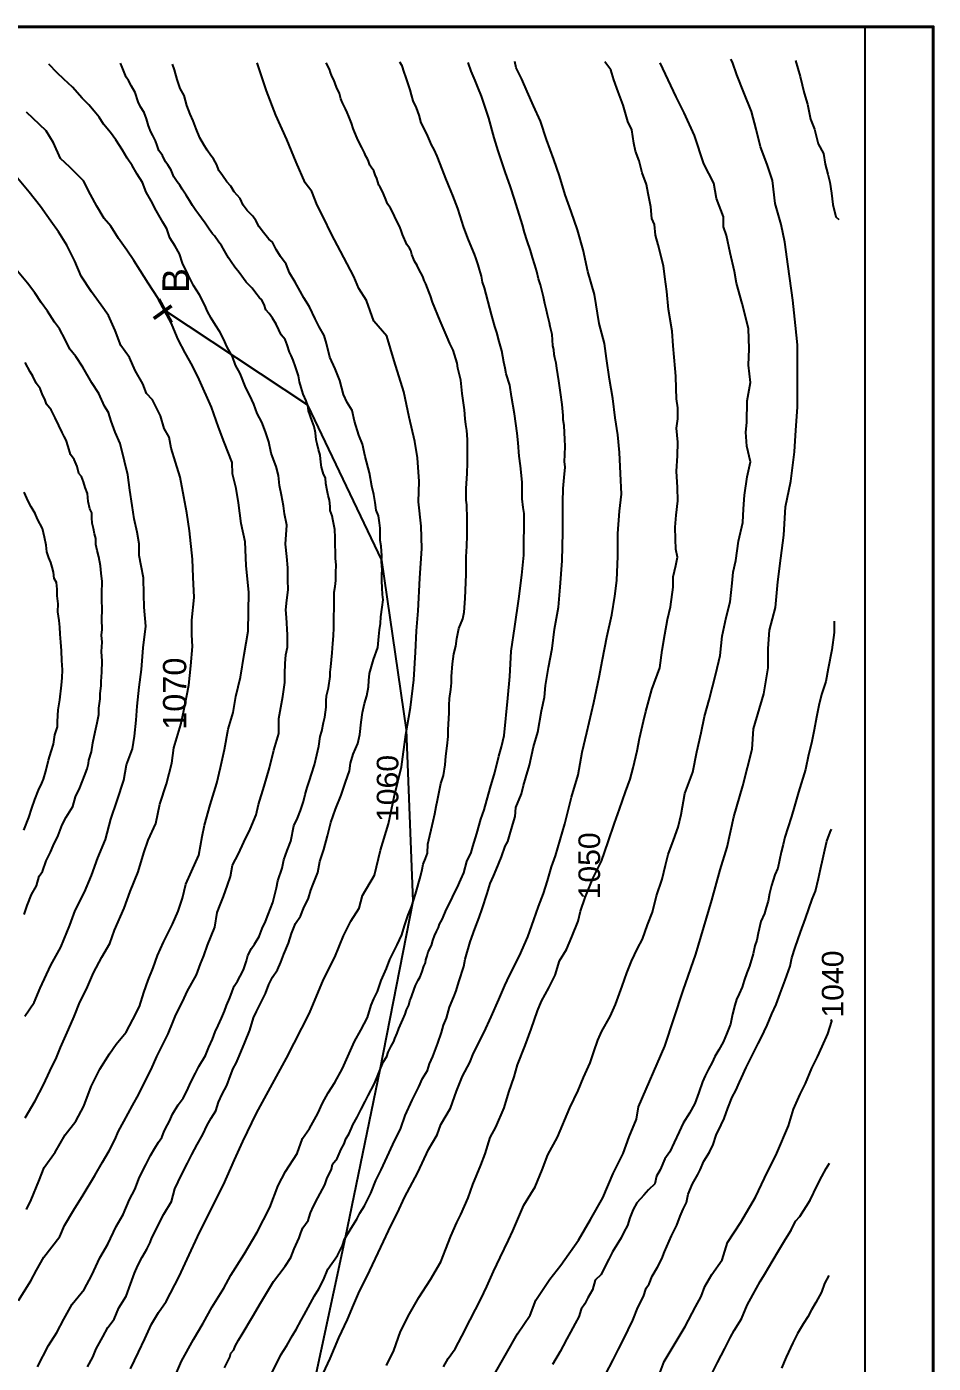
# Model space of a CAD drawing. Header units: millimetres. Extents: x 19067981 to 38137102, y 2652003 to 2652615.
# Drawn here: x 19068241.2 to 19068251.61, y 2652478.39 to 2652493.74 of the extents above; entities that cross this region are included whole.
import ezdxf

# ---------------------------------------------------------------- set-up
doc = ezdxf.new("R2010")
doc.units = ezdxf.units.MM
doc.layers.add('Layer1', color=7, linetype='Continuous', lineweight=50)
doc.styles.get("Standard").update_dxf_attribs({"font": 'arial.ttf'})

msp = doc.modelspace()

# ---------------------------------------------------------------- linework, layer by layer
at = {"color": 0, "lineweight": 40, "ltscale": 0.2}
msp.add_lwpolyline([(19068230.614, 2652493.739), (19068251.614, 2652493.739), (19068251.614, 2652464.039), (19068230.614, 2652464.039), (19068230.614, 2652493.739)], dxfattribs=at)
for points in [[(19068230.614, 2652465.22), (19068230.614, 2652493.739), (19068250.827, 2652493.739), (19068250.827, 2652465.22), (19068230.614, 2652465.22)], [(19068230.614, 2652465.22), (19068230.614, 2652493.739), (19068250.827, 2652493.739), (19068250.827, 2652465.22), (19068230.614, 2652465.22)], [(19068241.322, 2652478.345), (19068241.45, 2652478.593), (19068241.545, 2652478.743), (19068241.625, 2652478.896), (19068241.722, 2652479.067), (19068241.858, 2652479.235), (19068241.947, 2652479.401), (19068242.038, 2652479.597), (19068242.131, 2652479.755), (19068242.227, 2652479.959), (19068242.307, 2652480.095), (19068242.381, 2652480.267), (19068242.443, 2652480.382), (19068242.496, 2652480.524), (19068242.568, 2652480.668), (19068242.622, 2652480.776), (19068242.673, 2652480.86), (19068242.715, 2652480.928), (19068242.753, 2652480.982), (19068242.777, 2652481.055), (19068242.816, 2652481.128), (19068242.841, 2652481.168), (19068242.874, 2652481.248), (19068242.94, 2652481.357), (19068242.996, 2652481.433), (19068243.034, 2652481.505), (19068243.089, 2652481.624), (19068243.138, 2652481.718), (19068243.177, 2652481.795), (19068243.255, 2652481.922), (19068243.292, 2652482.02), (19068243.333, 2652482.11), (19068243.365, 2652482.195), (19068243.4, 2652482.267), (19068243.438, 2652482.351), (19068243.472, 2652482.431), (19068243.494, 2652482.498), (19068243.532, 2652482.586), (19068243.558, 2652482.657), (19068243.583, 2652482.719), (19068243.619, 2652482.775), (19068243.653, 2652482.834), (19068243.688, 2652482.907), (19068243.723, 2652483.009), (19068243.741, 2652483.072), (19068243.783, 2652483.153), (19068243.818, 2652483.203), (19068243.869, 2652483.288), (19068243.903, 2652483.383), (19068243.944, 2652483.463), (19068243.972, 2652483.544), (19068244.027, 2652483.68), (19068244.05, 2652483.772), (19068244.067, 2652483.848), (19068244.086, 2652483.93), (19068244.134, 2652484.075), (19068244.155, 2652484.171), (19068244.191, 2652484.279), (19068244.232, 2652484.385), (19068244.269, 2652484.56), (19068244.31, 2652484.649), (19068244.343, 2652484.737), (19068244.38, 2652484.841), (19068244.4, 2652484.919), (19068244.42, 2652485.002), (19068244.447, 2652485.082), (19068244.471, 2652485.155), (19068244.505, 2652485.262), (19068244.533, 2652485.376), (19068244.557, 2652485.477), (19068244.571, 2652485.586), (19068244.591, 2652485.647), (19068244.61, 2652485.747), (19068244.623, 2652485.81), (19068244.639, 2652485.923), (19068244.641, 2652485.998), (19068244.644, 2652486.055), (19068244.666, 2652486.146), (19068244.684, 2652486.275), (19068244.684, 2652486.326), (19068244.693, 2652486.386), (19068244.701, 2652486.469), (19068244.707, 2652486.548), (19068244.717, 2652486.656), (19068244.723, 2652486.744), (19068244.727, 2652486.835), (19068244.726, 2652486.919), (19068244.728, 2652486.961), (19068244.73, 2652487.061), (19068244.731, 2652487.148), (19068244.731, 2652487.244), (19068244.743, 2652487.311), (19068244.749, 2652487.377), (19068244.752, 2652487.468), (19068244.754, 2652487.56), (19068244.745, 2652487.632), (19068244.746, 2652487.718), (19068244.743, 2652487.771), (19068244.743, 2652487.872), (19068244.739, 2652487.965), (19068244.727, 2652488.021), (19068244.717, 2652488.08), (19068244.707, 2652488.122), (19068244.684, 2652488.181), (19068244.686, 2652488.229), (19068244.679, 2652488.303), (19068244.662, 2652488.356), (19068244.651, 2652488.411), (19068244.635, 2652488.494), (19068244.632, 2652488.556), (19068244.609, 2652488.6), (19068244.587, 2652488.679), (19068244.577, 2652488.739), (19068244.572, 2652488.818), (19068244.552, 2652488.884), (19068244.536, 2652488.95), (19068244.524, 2652488.993), (19068244.516, 2652489.074), (19068244.501, 2652489.148), (19068244.478, 2652489.209), (19068244.457, 2652489.272), (19068244.435, 2652489.328), (19068244.43, 2652489.388), (19068244.411, 2652489.444), (19068244.377, 2652489.517), (19068244.353, 2652489.594), (19068244.334, 2652489.66), (19068244.32, 2652489.729), (19068244.287, 2652489.834), (19068244.259, 2652489.91), (19068244.236, 2652489.961), (19068244.22, 2652490.001), (19068244.191, 2652490.084), (19068244.168, 2652490.147), (19068244.123, 2652490.201), (19068244.095, 2652490.257), (19068244.065, 2652490.323), (19068244.024, 2652490.393), (19068243.984, 2652490.446), (19068243.947, 2652490.487), (19068243.928, 2652490.548), (19068243.895, 2652490.607), (19068243.872, 2652490.627), (19068243.833, 2652490.678), (19068243.788, 2652490.735), (19068243.721, 2652490.805), (19068243.69, 2652490.846), (19068243.641, 2652490.918), (19068243.591, 2652490.977), (19068243.549, 2652491.038), (19068243.518, 2652491.085), (19068243.472, 2652491.164), (19068243.438, 2652491.228), (19068243.406, 2652491.264), (19068243.358, 2652491.336), (19068243.332, 2652491.36), (19068243.295, 2652491.414), (19068243.248, 2652491.481), (19068243.206, 2652491.542), (19068243.177, 2652491.582), (19068243.142, 2652491.628), (19068243.105, 2652491.684), (19068243.071, 2652491.742), (19068243.03, 2652491.805), (19068242.986, 2652491.872), (19068242.96, 2652491.919), (19068242.928, 2652491.959), (19068242.891, 2652492.015), (19068242.857, 2652492.092), (19068242.82, 2652492.153), (19068242.795, 2652492.188), (19068242.758, 2652492.261), (19068242.719, 2652492.317), (19068242.698, 2652492.376), (19068242.677, 2652492.429), (19068242.649, 2652492.491), (19068242.625, 2652492.53), (19068242.6, 2652492.6), (19068242.575, 2652492.683), (19068242.548, 2652492.755), (19068242.505, 2652492.819), (19068242.481, 2652492.878), (19068242.444, 2652492.982), (19068242.402, 2652493.058), (19068242.368, 2652493.123), (19068242.34, 2652493.16), (19068242.295, 2652493.276), (19068242.275, 2652493.319)], [(19068242.874, 2652478.172), (19068242.977, 2652478.413), (19068243.117, 2652478.659), (19068243.225, 2652478.85), (19068243.328, 2652479.036), (19068243.465, 2652479.251), (19068243.545, 2652479.4), (19068243.697, 2652479.64), (19068243.845, 2652479.895), (19068243.991, 2652480.176), (19068244.088, 2652480.428), (19068244.173, 2652480.592), (19068244.305, 2652480.796), (19068244.368, 2652480.97), (19068244.448, 2652481.085), (19068244.542, 2652481.257), (19068244.596, 2652481.377), (19068244.662, 2652481.494), (19068244.739, 2652481.612), (19068244.828, 2652481.772), (19068244.964, 2652482.085), (19068245.039, 2652482.214), (19068245.113, 2652482.36), (19068245.155, 2652482.501), (19068245.188, 2652482.574), (19068245.231, 2652482.656), (19068245.273, 2652482.785), (19068245.331, 2652482.921), (19068245.37, 2652483.027), (19068245.457, 2652483.194), (19068245.51, 2652483.309), (19068245.539, 2652483.413), (19068245.583, 2652483.539), (19068245.62, 2652483.631), (19068245.665, 2652483.777), (19068245.725, 2652483.977), (19068245.742, 2652484.06), (19068245.754, 2652484.121), (19068245.782, 2652484.186), (19068245.805, 2652484.248), (19068245.809, 2652484.349), (19068245.868, 2652484.615), (19068245.889, 2652484.699), (19068245.902, 2652484.781), (19068245.92, 2652484.854), (19068245.958, 2652485.048), (19068245.987, 2652485.137), (19068246.006, 2652485.26), (19068246.015, 2652485.36), (19068246.031, 2652485.48), (19068246.04, 2652485.586), (19068246.04, 2652485.663), (19068246.053, 2652485.86), (19068246.054, 2652485.945), (19068246.057, 2652486.025), (19068246.071, 2652486.125), (19068246.08, 2652486.204), (19068246.08, 2652486.275), (19068246.091, 2652486.422), (19068246.106, 2652486.538), (19068246.129, 2652486.623), (19068246.139, 2652486.711), (19068246.165, 2652486.826), (19068246.21, 2652486.94), (19068246.223, 2652487.016), (19068246.235, 2652487.17), (19068246.248, 2652487.453), (19068246.246, 2652487.65), (19068246.257, 2652487.772), (19068246.26, 2652487.895), (19068246.259, 2652487.998), (19068246.258, 2652488.087), (19068246.256, 2652488.247), (19068246.248, 2652488.3), (19068246.246, 2652488.435), (19068246.26, 2652488.607), (19068246.265, 2652488.731), (19068246.264, 2652488.931), (19068246.262, 2652488.998), (19068246.256, 2652489.103), (19068246.244, 2652489.171), (19068246.237, 2652489.234), (19068246.227, 2652489.337), (19068246.202, 2652489.526), (19068246.186, 2652489.678), (19068246.152, 2652489.816), (19068246.146, 2652489.873), (19068246.129, 2652489.925), (19068246.097, 2652490.023), (19068246.059, 2652490.099), (19068246.029, 2652490.172), (19068245.951, 2652490.362), (19068245.863, 2652490.577), (19068245.837, 2652490.648), (19068245.824, 2652490.687), (19068245.783, 2652490.785), (19068245.767, 2652490.826), (19068245.75, 2652490.869), (19068245.706, 2652490.953), (19068245.684, 2652490.997), (19068245.654, 2652491.047), (19068245.624, 2652491.124), (19068245.611, 2652491.167), (19068245.595, 2652491.196), (19068245.568, 2652491.239), (19068245.517, 2652491.354), (19068245.5, 2652491.399), (19068245.489, 2652491.429), (19068245.468, 2652491.48), (19068245.443, 2652491.522), (19068245.406, 2652491.605), (19068245.379, 2652491.654), (19068245.346, 2652491.706), (19068245.318, 2652491.773), (19068245.287, 2652491.846), (19068245.258, 2652491.896), (19068245.243, 2652491.92), (19068245.221, 2652491.995), (19068245.204, 2652492.037), (19068245.186, 2652492.082), (19068245.155, 2652492.125), (19068245.143, 2652492.15), (19068245.125, 2652492.193), (19068245.114, 2652492.22), (19068245.096, 2652492.252), (19068245.079, 2652492.289), (19068245.048, 2652492.353), (19068245.026, 2652492.393), (19068244.996, 2652492.459), (19068244.965, 2652492.532), (19068244.95, 2652492.57), (19068244.93, 2652492.631), (19068244.901, 2652492.708), (19068244.88, 2652492.752), (19068244.86, 2652492.795), (19068244.828, 2652492.865), (19068244.808, 2652492.912), (19068244.792, 2652492.973), (19068244.759, 2652493.043), (19068244.729, 2652493.128), (19068244.703, 2652493.17), (19068244.699, 2652493.184), (19068244.69, 2652493.215), (19068244.676, 2652493.25), (19068244.641, 2652493.326)], [(19068243.471, 2652478.336), (19068243.532, 2652478.457), (19068243.543, 2652478.503), (19068243.578, 2652478.542), (19068243.595, 2652478.586), (19068243.633, 2652478.654), (19068243.676, 2652478.722), (19068243.792, 2652478.921), (19068243.886, 2652479.078), (19068244.036, 2652479.327), (19068244.095, 2652479.407), (19068244.17, 2652479.502), (19068244.233, 2652479.604), (19068244.271, 2652479.703), (19068244.329, 2652479.827), (19068244.348, 2652479.886), (19068244.371, 2652479.945), (19068244.434, 2652480.029), (19068244.443, 2652480.067), (19068244.459, 2652480.115), (19068244.494, 2652480.192), (19068244.542, 2652480.288), (19068244.624, 2652480.436), (19068244.649, 2652480.508), (19068244.702, 2652480.618), (19068244.711, 2652480.675), (19068244.765, 2652480.74), (19068244.812, 2652480.846), (19068244.845, 2652480.909), (19068244.867, 2652480.967), (19068244.901, 2652481.019), (19068244.929, 2652481.088), (19068244.947, 2652481.126), (19068244.994, 2652481.213), (19068245.04, 2652481.308), (19068245.089, 2652481.394), (19068245.121, 2652481.464), (19068245.193, 2652481.601), (19068245.293, 2652481.847), (19068245.336, 2652481.912), (19068245.352, 2652481.961), (19068245.385, 2652482.029), (19068245.415, 2652482.082), (19068245.428, 2652482.117), (19068245.455, 2652482.18), (19068245.475, 2652482.234), (19068245.522, 2652482.335), (19068245.547, 2652482.397), (19068245.561, 2652482.446), (19068245.591, 2652482.502), (19068245.602, 2652482.549), (19068245.621, 2652482.595), (19068245.649, 2652482.684), (19068245.667, 2652482.727), (19068245.696, 2652482.788), (19068245.718, 2652482.827), (19068245.744, 2652482.887), (19068245.76, 2652482.95), (19068245.782, 2652482.986), (19068245.784, 2652483.022), (19068245.799, 2652483.066), (19068245.812, 2652483.114), (19068245.848, 2652483.187), (19068245.864, 2652483.245), (19068245.884, 2652483.296), (19068245.907, 2652483.346), (19068245.931, 2652483.392), (19068245.943, 2652483.43), (19068245.958, 2652483.457), (19068245.972, 2652483.483), (19068246.023, 2652483.603), (19068246.077, 2652483.706), (19068246.107, 2652483.775), (19068246.144, 2652483.848), (19068246.185, 2652483.946), (19068246.221, 2652484.019), (19068246.254, 2652484.15), (19068246.307, 2652484.256), (19068246.325, 2652484.324), (19068246.371, 2652484.471), (19068246.416, 2652484.636), (19068246.455, 2652484.743), (19068246.522, 2652484.995), (19068246.579, 2652485.174), (19068246.625, 2652485.359), (19068246.652, 2652485.467), (19068246.684, 2652485.597), (19068246.726, 2652486.026), (19068246.748, 2652486.277), (19068246.764, 2652486.566), (19068246.806, 2652486.849), (19068246.854, 2652487.168), (19068246.888, 2652487.438), (19068246.911, 2652487.671), (19068246.915, 2652488.148), (19068246.903, 2652488.218), (19068246.893, 2652488.316), (19068246.892, 2652488.509), (19068246.872, 2652488.695), (19068246.857, 2652488.808), (19068246.845, 2652488.959), (19068246.832, 2652489.07), (19068246.803, 2652489.293), (19068246.77, 2652489.491), (19068246.751, 2652489.621), (19068246.706, 2652489.753), (19068246.695, 2652489.819), (19068246.681, 2652489.888), (19068246.658, 2652490.015), (19068246.627, 2652490.123), (19068246.6, 2652490.226), (19068246.577, 2652490.297), (19068246.538, 2652490.435), (19068246.46, 2652490.741), (19068246.436, 2652490.806), (19068246.423, 2652490.874), (19068246.4, 2652490.95), (19068246.385, 2652491.006), (19068246.364, 2652491.074), (19068246.343, 2652491.126), (19068246.274, 2652491.291), (19068246.244, 2652491.37), (19068246.218, 2652491.444), (19068246.179, 2652491.567), (19068246.151, 2652491.651), (19068246.094, 2652491.801), (19068246.074, 2652491.845), (19068246.042, 2652491.931), (19068246.015, 2652491.994), (19068245.95, 2652492.163), (19068245.913, 2652492.252), (19068245.879, 2652492.328), (19068245.849, 2652492.384), (19068245.829, 2652492.43), (19068245.796, 2652492.507), (19068245.729, 2652492.637), (19068245.709, 2652492.724), (19068245.678, 2652492.809), (19068245.639, 2652492.888), (19068245.62, 2652492.955), (19068245.603, 2652493.013), (19068245.555, 2652493.165), (19068245.534, 2652493.218), (19068245.511, 2652493.291), (19068245.486, 2652493.333)], [(19068244.012, 2652478.268), (19068244.118, 2652478.486), (19068244.189, 2652478.592), (19068244.252, 2652478.708), (19068244.296, 2652478.776), (19068244.352, 2652478.883), (19068244.387, 2652478.945), (19068244.504, 2652479.161), (19068244.554, 2652479.242), (19068244.609, 2652479.345), (19068244.659, 2652479.47), (19068244.768, 2652479.626), (19068244.829, 2652479.739), (19068244.85, 2652479.812), (19068244.925, 2652479.938), (19068244.991, 2652480.043), (19068245.028, 2652480.111), (19068245.08, 2652480.197), (19068245.154, 2652480.342), (19068245.211, 2652480.486), (19068245.272, 2652480.611), (19068245.342, 2652480.757), (19068245.407, 2652480.901), (19068245.497, 2652481.09), (19068245.547, 2652481.232), (19068245.628, 2652481.41), (19068245.706, 2652481.563), (19068245.747, 2652481.659), (19068245.802, 2652481.749), (19068245.825, 2652481.826), (19068245.864, 2652481.911), (19068245.921, 2652482.066), (19068245.966, 2652482.187), (19068245.988, 2652482.271), (19068246.021, 2652482.352), (19068246.058, 2652482.478), (19068246.105, 2652482.597), (19068246.133, 2652482.665), (19068246.165, 2652482.767), (19068246.221, 2652482.945), (19068246.238, 2652483.03), (19068246.295, 2652483.227), (19068246.349, 2652483.376), (19068246.396, 2652483.508), (19068246.433, 2652483.608), (19068246.49, 2652483.784), (19068246.524, 2652483.897), (19068246.562, 2652483.983), (19068246.594, 2652484.056), (19068246.655, 2652484.204), (19068246.697, 2652484.328), (19068246.726, 2652484.381), (19068246.743, 2652484.435), (19068246.784, 2652484.578), (19068246.809, 2652484.668), (19068246.82, 2652484.77), (19068246.883, 2652484.927), (19068246.906, 2652485.022), (19068246.932, 2652485.115), (19068246.975, 2652485.259), (19068247.023, 2652485.468), (19068247.073, 2652485.638), (19068247.115, 2652485.881), (19068247.148, 2652486.037), (19068247.158, 2652486.173), (19068247.192, 2652486.379), (19068247.235, 2652486.596), (19068247.264, 2652486.819), (19068247.307, 2652487.072), (19068247.327, 2652487.303), (19068247.351, 2652487.604), (19068247.358, 2652487.932), (19068247.357, 2652488.075), (19068247.357, 2652488.277), (19068247.361, 2652488.434), (19068247.373, 2652488.563), (19068247.384, 2652488.68), (19068247.379, 2652488.744), (19068247.38, 2652488.823), (19068247.386, 2652488.92), (19068247.383, 2652488.997), (19068247.372, 2652489.158), (19068247.364, 2652489.224), (19068247.361, 2652489.272), (19068247.35, 2652489.4), (19068247.331, 2652489.539), (19068247.312, 2652489.67), (19068247.291, 2652489.819), (19068247.28, 2652489.874), (19068247.267, 2652489.937), (19068247.26, 2652489.974), (19068247.254, 2652490.03), (19068247.244, 2652490.075), (19068247.238, 2652490.141), (19068247.236, 2652490.204), (19068247.214, 2652490.296), (19068247.207, 2652490.337), (19068247.182, 2652490.43), (19068247.17, 2652490.484), (19068247.152, 2652490.56), (19068247.136, 2652490.638), (19068247.102, 2652490.774), (19068247.078, 2652490.842), (19068247.058, 2652490.926), (19068247.035, 2652491.003), (19068247.011, 2652491.088), (19068246.986, 2652491.168), (19068246.949, 2652491.28), (19068246.919, 2652491.375), (19068246.894, 2652491.462), (19068246.804, 2652491.759), (19068246.757, 2652491.901), (19068246.697, 2652492.071), (19068246.649, 2652492.211), (19068246.616, 2652492.315), (19068246.569, 2652492.461), (19068246.51, 2652492.688), (19068246.465, 2652492.816), (19068246.423, 2652492.94), (19068246.38, 2652493.043), (19068246.35, 2652493.122), (19068246.305, 2652493.227), (19068246.272, 2652493.33)], [(19068244.499, 2652478.039), (19068244.687, 2652478.441), (19068244.786, 2652478.68), (19068244.885, 2652478.892), (19068244.955, 2652479.054), (19068245.01, 2652479.189), (19068245.142, 2652479.452), (19068245.268, 2652479.72), (19068245.388, 2652479.975), (19068245.458, 2652480.114), (19068245.541, 2652480.293), (19068245.694, 2652480.58), (19068245.816, 2652480.844), (19068245.913, 2652481.012), (19068245.958, 2652481.129), (19068246.068, 2652481.318), (19068246.137, 2652481.515), (19068246.205, 2652481.686), (19068246.289, 2652481.844), (19068246.332, 2652481.95), (19068246.453, 2652482.192), (19068246.535, 2652482.365), (19068246.624, 2652482.566), (19068246.694, 2652482.728), (19068246.747, 2652482.84), (19068246.86, 2652483.067), (19068246.957, 2652483.286), (19068247.026, 2652483.482), (19068247.079, 2652483.635), (19068247.135, 2652483.784), (19068247.182, 2652483.93), (19068247.23, 2652484.089), (19068247.274, 2652484.216), (19068247.383, 2652484.582), (19068247.457, 2652484.889), (19068247.536, 2652485.147), (19068247.582, 2652485.407), (19068247.635, 2652485.632), (19068247.715, 2652485.978), (19068247.774, 2652486.268), (19068247.816, 2652486.472), (19068247.865, 2652486.726), (19068247.92, 2652486.983), (19068247.956, 2652487.199), (19068247.977, 2652487.377), (19068247.991, 2652487.657), (19068247.992, 2652487.917), (19068248.008, 2652488.174), (19068248.032, 2652488.37), (19068248.02, 2652488.608), (19068248.011, 2652488.848), (19068247.989, 2652489.05), (19068247.96, 2652489.246), (19068247.931, 2652489.467), (19068247.896, 2652489.692), (19068247.859, 2652489.929), (19068247.838, 2652490.1), (19068247.775, 2652490.33), (19068247.723, 2652490.665), (19068247.647, 2652490.928), (19068247.592, 2652491.175), (19068247.526, 2652491.408), (19068247.455, 2652491.617), (19068247.385, 2652491.807), (19068247.32, 2652492.028), (19068247.254, 2652492.213), (19068247.169, 2652492.445), (19068247.1, 2652492.654), (19068247.02, 2652492.832), (19068246.947, 2652492.996), (19068246.887, 2652493.137), (19068246.822, 2652493.267), (19068246.806, 2652493.339)], [(19068245.988, 2652478.345), (19068246.04, 2652478.443), (19068246.12, 2652478.552), (19068246.197, 2652478.7), (19068246.292, 2652478.887), (19068246.416, 2652479.124), (19068246.484, 2652479.269), (19068246.56, 2652479.441), (19068246.64, 2652479.603), (19068246.734, 2652479.802), (19068246.783, 2652479.909), (19068246.912, 2652480.203), (19068247.039, 2652480.415), (19068247.12, 2652480.609), (19068247.187, 2652480.783), (19068247.296, 2652480.984), (19068247.438, 2652481.323), (19068247.535, 2652481.519), (19068247.597, 2652481.669), (19068247.671, 2652481.838), (19068247.713, 2652481.966), (19068247.76, 2652482.1), (19068247.807, 2652482.203), (19068247.902, 2652482.369), (19068247.962, 2652482.507), (19068248.041, 2652482.721), (19068248.094, 2652482.871), (19068248.146, 2652483.005), (19068248.217, 2652483.15), (19068248.273, 2652483.259), (19068248.333, 2652483.425), (19068248.387, 2652483.57), (19068248.433, 2652483.757), (19068248.498, 2652483.948), (19068248.538, 2652484.109), (19068248.567, 2652484.23), (19068248.628, 2652484.397), (19068248.685, 2652484.547), (19068248.719, 2652484.69), (19068248.761, 2652484.932), (19068248.853, 2652485.178), (19068248.897, 2652485.41), (19068248.947, 2652485.628), (19068248.987, 2652485.816), (19068249.04, 2652486.008), (19068249.118, 2652486.308), (19068249.165, 2652486.516), (19068249.189, 2652486.741), (19068249.234, 2652486.955), (19068249.281, 2652487.134), (19068249.303, 2652487.348), (19068249.317, 2652487.476), (19068249.346, 2652487.61), (19068249.375, 2652487.829), (19068249.426, 2652488.044), (19068249.435, 2652488.2), (19068249.444, 2652488.358), (19068249.475, 2652488.568), (19068249.515, 2652488.742), (19068249.473, 2652488.923), (19068249.459, 2652489.082), (19068249.473, 2652489.194), (19068249.475, 2652489.444), (19068249.513, 2652489.654), (19068249.491, 2652489.853), (19068249.5, 2652490.038), (19068249.493, 2652490.271), (19068249.419, 2652490.559), (19068249.355, 2652490.792), (19068249.332, 2652490.929), (19068249.279, 2652491.141), (19068249.238, 2652491.342), (19068249.205, 2652491.442), (19068249.206, 2652491.557), (19068249.123, 2652491.765), (19068249.093, 2652491.941), (19068248.979, 2652492.164), (19068248.87, 2652492.49), (19068248.753, 2652492.749), (19068248.661, 2652492.933), (19068248.478, 2652493.324)], [(19068246.544, 2652478.21), (19068246.71, 2652478.504), (19068246.838, 2652478.724), (19068246.983, 2652478.941), (19068247.049, 2652479.114), (19068247.209, 2652479.352), (19068247.337, 2652479.513), (19068247.539, 2652479.802), (19068247.678, 2652480.038), (19068247.818, 2652480.288), (19068247.937, 2652480.568), (19068248.053, 2652480.797), (19068248.122, 2652480.988), (19068248.206, 2652481.191), (19068248.227, 2652481.334), (19068248.53, 2652482.031), (19068248.741, 2652482.671), (19068248.887, 2652483.085), (19068249.072, 2652483.706), (19068249.165, 2652484.055), (19068249.248, 2652484.317), (19068249.322, 2652484.665), (19068249.426, 2652485.019), (19068249.532, 2652485.441), (19068249.547, 2652485.676), (19068249.668, 2652486.075), (19068249.716, 2652486.376), (19068249.716, 2652486.599), (19068249.731, 2652486.808), (19068249.802, 2652487.07), (19068249.829, 2652487.362), (19068249.862, 2652487.636), (19068249.898, 2652487.901), (19068249.915, 2652488.223), (19068249.978, 2652488.518), (19068250.02, 2652488.856), (19068250.035, 2652489.106), (19068250.053, 2652489.368), (19068250.053, 2652489.707), (19068250.056, 2652490.085), (19068250.032, 2652490.309), (19068250.002, 2652490.6), (19068249.948, 2652490.984), (19068249.909, 2652491.263), (19068249.868, 2652491.469), (19068249.796, 2652491.71), (19068249.767, 2652491.972), (19068249.707, 2652492.157), (19068249.63, 2652492.359), (19068249.579, 2652492.562), (19068249.526, 2652492.767), (19068249.439, 2652492.985), (19068249.359, 2652493.187), (19068249.306, 2652493.333), (19068249.287, 2652493.367)], [(19068250.032, 2652493.351), (19068250.085, 2652493.166), (19068250.131, 2652492.974), (19068250.168, 2652492.851), (19068250.202, 2652492.678), (19068250.248, 2652492.564), (19068250.291, 2652492.394), (19068250.353, 2652492.283), (19068250.374, 2652492.159), (19068250.402, 2652492.045), (19068250.427, 2652491.955), (19068250.445, 2652491.829), (19068250.461, 2652491.696), (19068250.495, 2652491.554), (19068250.529, 2652491.523)], [(19068241.105, 2652479.108), (19068241.245, 2652479.334), (19068241.313, 2652479.459), (19068241.395, 2652479.605), (19068241.578, 2652479.842), (19068241.635, 2652479.971), (19068241.74, 2652480.151), (19068241.846, 2652480.321), (19068241.982, 2652480.545), (19068242.07, 2652480.697), (19068242.146, 2652480.827), (19068242.211, 2652480.955), (19068242.254, 2652481.054), (19068242.315, 2652481.165), (19068242.415, 2652481.349), (19068242.489, 2652481.478), (19068242.564, 2652481.634), (19068242.628, 2652481.761), (19068242.694, 2652481.912), (19068242.823, 2652482.172), (19068242.883, 2652482.312), (19068242.914, 2652482.391), (19068242.994, 2652482.548), (19068243.044, 2652482.656), (19068243.096, 2652482.755), (19068243.148, 2652482.851), (19068243.197, 2652482.974), (19068243.235, 2652483.068), (19068243.277, 2652483.19), (19068243.359, 2652483.398), (19068243.388, 2652483.566), (19068243.42, 2652483.653), (19068243.461, 2652483.749), (19068243.506, 2652483.878), (19068243.539, 2652483.977), (19068243.565, 2652484.107), (19068243.632, 2652484.24), (19068243.695, 2652484.372), (19068243.766, 2652484.521), (19068243.835, 2652484.688), (19068243.861, 2652484.805), (19068243.928, 2652485.017), (19068243.99, 2652485.225), (19068244.04, 2652485.431), (19068244.094, 2652485.623), (19068244.097, 2652485.793), (19068244.143, 2652486.047), (19068244.164, 2652486.207), (19068244.166, 2652486.306), (19068244.168, 2652486.424), (19068244.178, 2652486.525), (19068244.194, 2652486.613), (19068244.195, 2652486.756), (19068244.184, 2652486.955), (19068244.178, 2652487.042), (19068244.186, 2652487.153), (19068244.203, 2652487.273), (19068244.201, 2652487.386), (19068244.2, 2652487.524), (19068244.188, 2652487.655), (19068244.174, 2652487.794), (19068244.187, 2652488.015), (19068244.162, 2652488.145), (19068244.151, 2652488.235), (19068244.128, 2652488.357), (19068244.102, 2652488.468), (19068244.092, 2652488.585), (19068244.066, 2652488.688), (19068244.035, 2652488.768), (19068244.008, 2652488.841), (19068243.982, 2652488.97), (19068243.942, 2652489.086), (19068243.902, 2652489.198), (19068243.848, 2652489.295), (19068243.809, 2652489.404), (19068243.764, 2652489.503), (19068243.718, 2652489.59), (19068243.652, 2652489.756), (19068243.599, 2652489.85), (19068243.563, 2652489.95), (19068243.504, 2652490.058), (19068243.461, 2652490.153), (19068243.416, 2652490.236), (19068243.369, 2652490.311), (19068243.317, 2652490.392), (19068243.276, 2652490.467), (19068243.245, 2652490.539), (19068243.183, 2652490.658), (19068243.117, 2652490.765), (19068243.053, 2652490.888), (19068242.989, 2652491.024), (19068242.953, 2652491.13), (19068242.905, 2652491.22), (19068242.845, 2652491.316), (19068242.808, 2652491.416), (19068242.762, 2652491.496), (19068242.686, 2652491.628), (19068242.629, 2652491.738), (19068242.572, 2652491.837), (19068242.529, 2652491.949), (19068242.467, 2652492.047), (19068242.412, 2652492.146), (19068242.354, 2652492.23), (19068242.298, 2652492.323), (19068242.224, 2652492.44), (19068242.161, 2652492.526), (19068242.08, 2652492.62), (19068242.031, 2652492.7), (19068241.974, 2652492.77), (19068241.912, 2652492.841), (19068241.835, 2652492.919), (19068241.724, 2652493.046), (19068241.627, 2652493.135), (19068241.549, 2652493.211), (19068241.453, 2652493.309)], [(19068241.898, 2652478.346), (19068241.958, 2652478.459), (19068241.998, 2652478.553), (19068242.072, 2652478.691), (19068242.13, 2652478.797), (19068242.204, 2652478.895), (19068242.232, 2652478.961), (19068242.256, 2652479.025), (19068242.34, 2652479.158), (19068242.393, 2652479.295), (19068242.438, 2652479.423), (19068242.477, 2652479.509), (19068242.527, 2652479.607), (19068242.58, 2652479.697), (19068242.619, 2652479.774), (19068242.638, 2652479.83), (19068242.674, 2652479.903), (19068242.723, 2652480.006), (19068242.776, 2652480.099), (19068242.862, 2652480.247), (19068242.9, 2652480.39), (19068242.978, 2652480.553), (19068243.048, 2652480.685), (19068243.096, 2652480.786), (19068243.159, 2652480.899), (19068243.222, 2652481.015), (19068243.273, 2652481.122), (19068243.32, 2652481.203), (19068243.373, 2652481.288), (19068243.404, 2652481.386), (19068243.446, 2652481.48), (19068243.498, 2652481.577), (19068243.54, 2652481.694), (19068243.57, 2652481.772), (19068243.604, 2652481.834), (19068243.639, 2652481.915), (19068243.707, 2652482.073), (19068243.761, 2652482.213), (19068243.804, 2652482.354), (19068243.841, 2652482.427), (19068243.902, 2652482.551), (19068243.943, 2652482.636), (19068243.98, 2652482.738), (19068244.022, 2652482.823), (19068244.082, 2652482.906), (19068244.117, 2652482.993), (19068244.155, 2652483.086), (19068244.208, 2652483.213), (19068244.241, 2652483.324), (19068244.289, 2652483.437), (19068244.345, 2652483.524), (19068244.379, 2652483.612), (19068244.437, 2652483.729), (19068244.464, 2652483.821), (19068244.489, 2652483.889), (19068244.542, 2652484.023), (19068244.568, 2652484.15), (19068244.612, 2652484.288), (19068244.653, 2652484.447), (19068244.692, 2652484.6), (19068244.747, 2652484.751), (19068244.813, 2652484.912), (19068244.861, 2652485.062), (19068244.907, 2652485.191), (19068244.92, 2652485.28), (19068244.949, 2652485.384), (19068245.004, 2652485.506), (19068245.025, 2652485.608), (19068245.042, 2652485.752), (19068245.057, 2652485.864), (19068245.08, 2652485.966), (19068245.105, 2652486.052), (19068245.127, 2652486.156), (19068245.13, 2652486.231), (19068245.136, 2652486.311), (19068245.183, 2652486.471), (19068245.234, 2652486.608), (19068245.243, 2652486.737), (19068245.254, 2652486.81), (19068245.264, 2652486.884), (19068245.268, 2652486.96), (19068245.282, 2652487.074), (19068245.293, 2652487.155), (19068245.288, 2652487.218), (19068245.282, 2652487.293), (19068245.279, 2652487.376), (19068245.28, 2652487.452), (19068245.284, 2652487.504), (19068245.277, 2652487.592), (19068245.278, 2652487.663), (19068245.27, 2652487.772), (19068245.259, 2652487.839), (19068245.261, 2652487.906), (19068245.261, 2652487.978), (19068245.254, 2652488.042), (19068245.242, 2652488.123), (19068245.215, 2652488.186), (19068245.201, 2652488.275), (19068245.187, 2652488.367), (19068245.163, 2652488.461), (19068245.136, 2652488.617), (19068245.087, 2652488.801), (19068245.056, 2652488.946), (19068245.015, 2652489.048), (19068244.966, 2652489.208), (19068244.937, 2652489.33), (19068244.881, 2652489.423), (19068244.837, 2652489.516), (19068244.797, 2652489.675), (19068244.743, 2652489.809), (19068244.68, 2652489.942), (19068244.643, 2652490.099), (19068244.616, 2652490.193), (19068244.559, 2652490.293), (19068244.513, 2652490.385), (19068244.447, 2652490.521), (19068244.382, 2652490.627), (19068244.341, 2652490.701), (19068244.282, 2652490.804), (19068244.218, 2652490.911), (19068244.179, 2652491.01), (19068244.115, 2652491.101), (19068244.065, 2652491.181), (19068244.022, 2652491.265), (19068243.981, 2652491.3), (19068243.918, 2652491.375), (19068243.869, 2652491.441), (19068243.831, 2652491.515), (19068243.798, 2652491.563), (19068243.732, 2652491.629), (19068243.686, 2652491.691), (19068243.65, 2652491.765), (19068243.582, 2652491.843), (19068243.545, 2652491.908), (19068243.499, 2652491.958), (19068243.449, 2652492.029), (19068243.408, 2652492.087), (19068243.382, 2652492.153), (19068243.346, 2652492.223), (19068243.315, 2652492.26), (19068243.271, 2652492.322), (19068243.231, 2652492.39), (19068243.187, 2652492.463), (19068243.147, 2652492.568), (19068243.11, 2652492.657), (19068243.077, 2652492.736), (19068243.038, 2652492.833), (19068243.007, 2652492.949), (19068242.964, 2652493.031), (19068242.927, 2652493.134), (19068242.897, 2652493.244), (19068242.875, 2652493.31)], [(19068241.195, 2652480.155), (19068241.251, 2652480.265), (19068241.339, 2652480.478), (19068241.4, 2652480.637), (19068241.526, 2652480.814), (19068241.64, 2652481.011), (19068241.762, 2652481.168), (19068241.854, 2652481.341), (19068241.941, 2652481.566), (19068242.039, 2652481.765), (19068242.149, 2652481.942), (19068242.228, 2652482.054), (19068242.343, 2652482.19), (19068242.417, 2652482.337), (19068242.496, 2652482.487), (19068242.546, 2652482.646), (19068242.596, 2652482.789), (19068242.652, 2652482.931), (19068242.702, 2652483.07), (19068242.772, 2652483.225), (19068242.876, 2652483.433), (19068242.938, 2652483.581), (19068242.99, 2652483.728), (19068243.029, 2652483.891), (19068243.091, 2652484.035), (19068243.175, 2652484.224), (19068243.215, 2652484.439), (19068243.243, 2652484.568), (19068243.308, 2652484.8), (19068243.383, 2652485.051), (19068243.425, 2652485.232), (19068243.473, 2652485.439), (19068243.513, 2652485.67), (19068243.57, 2652485.862), (19068243.6, 2652486.045), (19068243.654, 2652486.27), (19068243.698, 2652486.529), (19068243.742, 2652486.798), (19068243.746, 2652487.023), (19068243.752, 2652487.24), (19068243.72, 2652487.549), (19068243.708, 2652487.823), (19068243.664, 2652488.034), (19068243.634, 2652488.269), (19068243.606, 2652488.436), (19068243.564, 2652488.602), (19068243.558, 2652488.735), (19068243.468, 2652488.966), (19068243.401, 2652489.141), (19068243.321, 2652489.37), (19068243.181, 2652489.686), (19068243.105, 2652489.845), (19068243.021, 2652489.992), (19068242.941, 2652490.147), (19068242.87, 2652490.311), (19068242.792, 2652490.47), (19068242.709, 2652490.617), (19068242.596, 2652490.794), (19068242.504, 2652490.939), (19068242.43, 2652491.055), (19068242.349, 2652491.172), (19068242.253, 2652491.308), (19068242.166, 2652491.448), (19068242.089, 2652491.538), (19068242.005, 2652491.677), (19068241.933, 2652491.812), (19068241.851, 2652491.968), (19068241.694, 2652492.125), (19068241.588, 2652492.226), (19068241.506, 2652492.405), (19068241.424, 2652492.544), (19068241.347, 2652492.616), (19068241.195, 2652492.759)], [(19068241.176, 2652482.375), (19068241.283, 2652482.532), (19068241.354, 2652482.698), (19068241.478, 2652482.959), (19068241.592, 2652483.168), (19068241.695, 2652483.418), (19068241.754, 2652483.588), (19068241.865, 2652483.798), (19068241.942, 2652483.991), (19068242.018, 2652484.195), (19068242.104, 2652484.402), (19068242.165, 2652484.636), (19068242.24, 2652484.852), (19068242.316, 2652485.085), (19068242.347, 2652485.26), (19068242.415, 2652485.445), (19068242.439, 2652485.591), (19068242.458, 2652485.776), (19068242.467, 2652485.937), (19068242.493, 2652486.154), (19068242.519, 2652486.356), (19068242.538, 2652486.605), (19068242.566, 2652486.853), (19068242.549, 2652487.072), (19068242.546, 2652487.218), (19068242.54, 2652487.411), (19068242.514, 2652487.547), (19068242.491, 2652487.665), (19068242.491, 2652487.8), (19068242.467, 2652487.934), (19068242.432, 2652488.087), (19068242.411, 2652488.241), (19068242.383, 2652488.416), (19068242.361, 2652488.592), (19068242.321, 2652488.75), (19068242.274, 2652488.953), (19068242.214, 2652489.082), (19068242.17, 2652489.209), (19068242.138, 2652489.31), (19068242.091, 2652489.381), (19068242.028, 2652489.527), (19068241.949, 2652489.648), (19068241.844, 2652489.827), (19068241.762, 2652489.952), (19068241.693, 2652490.036), (19068241.641, 2652490.146), (19068241.575, 2652490.268), (19068241.519, 2652490.345), (19068241.437, 2652490.472), (19068241.367, 2652490.571), (19068241.293, 2652490.681), (19068241.207, 2652490.792), (19068241.093, 2652490.932)], [(19068241.171, 2652483.543), (19068241.206, 2652483.645), (19068241.256, 2652483.772), (19068241.31, 2652483.872), (19068241.341, 2652483.982), (19068241.38, 2652484.038), (19068241.424, 2652484.159), (19068241.471, 2652484.259), (19068241.503, 2652484.331), (19068241.561, 2652484.451), (19068241.606, 2652484.572), (19068241.653, 2652484.66), (19068241.729, 2652484.782), (19068241.761, 2652484.892), (19068241.81, 2652484.996), (19068241.862, 2652485.136), (19068241.892, 2652485.214), (19068241.909, 2652485.275), (19068241.913, 2652485.314), (19068241.945, 2652485.41), (19068241.96, 2652485.513), (19068241.987, 2652485.639), (19068242.007, 2652485.742), (19068242.026, 2652485.838), (19068242.028, 2652485.913), (19068242.044, 2652486.018), (19068242.045, 2652486.079), (19068242.053, 2652486.17), (19068242.053, 2652486.22), (19068242.064, 2652486.324), (19068242.065, 2652486.452), (19068242.059, 2652486.564), (19068242.065, 2652486.669), (19068242.059, 2652486.751), (19068242.068, 2652486.817), (19068242.064, 2652486.936), (19068242.067, 2652487.046), (19068242.061, 2652487.159), (19068242.063, 2652487.231), (19068242.066, 2652487.366), (19068242.055, 2652487.462), (19068242.046, 2652487.548), (19068242.026, 2652487.65), (19068242.01, 2652487.723), (19068241.995, 2652487.792), (19068241.993, 2652487.86), (19068241.977, 2652487.914), (19068241.967, 2652487.975), (19068241.953, 2652488.037), (19068241.948, 2652488.097), (19068241.947, 2652488.154), (19068241.923, 2652488.203), (19068241.905, 2652488.284), (19068241.897, 2652488.378), (19068241.87, 2652488.445), (19068241.85, 2652488.51), (19068241.827, 2652488.574), (19068241.799, 2652488.607), (19068241.778, 2652488.689), (19068241.744, 2652488.77), (19068241.702, 2652488.825), (19068241.676, 2652488.917), (19068241.653, 2652488.99), (19068241.63, 2652489.031), (19068241.605, 2652489.079), (19068241.569, 2652489.157), (19068241.528, 2652489.246), (19068241.482, 2652489.338), (19068241.428, 2652489.405), (19068241.406, 2652489.46), (19068241.382, 2652489.511), (19068241.352, 2652489.583), (19068241.308, 2652489.645), (19068241.269, 2652489.727), (19068241.24, 2652489.776), (19068241.181, 2652489.883)], [(19068241.166, 2652484.512), (19068241.223, 2652484.655), (19068241.259, 2652484.763), (19068241.293, 2652484.863), (19068241.335, 2652484.972), (19068241.372, 2652485.052), (19068241.394, 2652485.095), (19068241.419, 2652485.188), (19068241.451, 2652485.315), (19068241.479, 2652485.415), (19068241.508, 2652485.497), (19068241.524, 2652485.605), (19068241.553, 2652485.698), (19068241.553, 2652485.759), (19068241.562, 2652485.893), (19068241.578, 2652486.007), (19068241.597, 2652486.175), (19068241.605, 2652486.259), (19068241.61, 2652486.354), (19068241.604, 2652486.46), (19068241.6, 2652486.571), (19068241.59, 2652486.67), (19068241.582, 2652486.763), (19068241.578, 2652486.842), (19068241.572, 2652486.918), (19068241.556, 2652487.019), (19068241.559, 2652487.109), (19068241.549, 2652487.203), (19068241.548, 2652487.28), (19068241.542, 2652487.356), (19068241.514, 2652487.401), (19068241.508, 2652487.474), (19068241.491, 2652487.53), (19068241.476, 2652487.586), (19068241.454, 2652487.64), (19068241.432, 2652487.708), (19068241.422, 2652487.784), (19068241.402, 2652487.878), (19068241.38, 2652487.974), (19068241.325, 2652488.084), (19068241.297, 2652488.148), (19068241.249, 2652488.225), (19068241.215, 2652488.291), (19068241.169, 2652488.393)], [(19068250.476, 2652486.913), (19068250.476, 2652486.781), (19068250.449, 2652486.583), (19068250.405, 2652486.366), (19068250.378, 2652486.218), (19068250.332, 2652486.07), (19068250.299, 2652485.944), (19068250.273, 2652485.808), (19068250.244, 2652485.665), (19068250.214, 2652485.509), (19068250.179, 2652485.377), (19068250.148, 2652485.206), (19068250.065, 2652484.949), (19068250.018, 2652484.785), (19068249.984, 2652484.669), (19068249.943, 2652484.538), (19068249.91, 2652484.432), (19068249.888, 2652484.347), (19068249.866, 2652484.26), (19068249.848, 2652484.165), (19068249.827, 2652484.076), (19068249.795, 2652483.997), (19068249.756, 2652483.877), (19068249.732, 2652483.782), (19068249.718, 2652483.695), (19068249.695, 2652483.622), (19068249.675, 2652483.555), (19068249.635, 2652483.46), (19068249.604, 2652483.328), (19068249.588, 2652483.249), (19068249.563, 2652483.182), (19068249.544, 2652483.09), (19068249.504, 2652482.949), (19068249.471, 2652482.874), (19068249.443, 2652482.784), (19068249.418, 2652482.709), (19068249.384, 2652482.63), (19068249.354, 2652482.566), (19068249.335, 2652482.499), (19068249.309, 2652482.397), (19068249.285, 2652482.284), (19068249.238, 2652482.168), (19068249.199, 2652482.077), (19068249.151, 2652481.988), (19068249.106, 2652481.913), (19068249.073, 2652481.842), (19068249.031, 2652481.765), (19068248.994, 2652481.688), (19068248.963, 2652481.622), (19068248.921, 2652481.496), (19068248.876, 2652481.373), (19068248.815, 2652481.259), (19068248.74, 2652481.146), (19068248.695, 2652481.045), (19068248.639, 2652480.925), (19068248.586, 2652480.816), (19068248.529, 2652480.737), (19068248.478, 2652480.611), (19068248.436, 2652480.538), (19068248.417, 2652480.45), (19068248.344, 2652480.381), (19068248.289, 2652480.32), (19068248.208, 2652480.231), (19068248.165, 2652480.154), (19068248.129, 2652480.057), (19068248.1, 2652479.972), (19068248.06, 2652479.893), (19068248.029, 2652479.83), (19068247.977, 2652479.747), (19068247.93, 2652479.666), (19068247.887, 2652479.585), (19068247.845, 2652479.504), (19068247.798, 2652479.406), (19068247.728, 2652479.344), (19068247.701, 2652479.233), (19068247.645, 2652479.138), (19068247.612, 2652479.069), (19068247.568, 2652479.008), (19068247.543, 2652478.921), (19068247.501, 2652478.844), (19068247.448, 2652478.746), (19068247.405, 2652478.667), (19068247.363, 2652478.588), (19068247.328, 2652478.522), (19068247.238, 2652478.374)], [(19068247.848, 2652478.259), (19068247.937, 2652478.426), (19068247.998, 2652478.549), (19068248.055, 2652478.661), (19068248.161, 2652478.884), (19068248.22, 2652479.03), (19068248.284, 2652479.154), (19068248.317, 2652479.252), (19068248.35, 2652479.302), (19068248.385, 2652479.387), (19068248.445, 2652479.49), (19068248.494, 2652479.588), (19068248.527, 2652479.669), (19068248.608, 2652479.853), (19068248.67, 2652479.973), (19068248.705, 2652480.077), (19068248.741, 2652480.159), (19068248.778, 2652480.235), (19068248.797, 2652480.33), (19068248.85, 2652480.447), (19068248.908, 2652480.557), (19068248.938, 2652480.608), (19068248.977, 2652480.708), (19068249.042, 2652480.811), (19068249.085, 2652480.902), (19068249.12, 2652481.007), (19068249.178, 2652481.126), (19068249.21, 2652481.199), (19068249.253, 2652481.316), (19068249.305, 2652481.445), (19068249.345, 2652481.52), (19068249.388, 2652481.615), (19068249.41, 2652481.668), (19068249.465, 2652481.784), (19068249.511, 2652481.875), (19068249.557, 2652481.967), (19068249.602, 2652482.059), (19068249.636, 2652482.125), (19068249.707, 2652482.273), (19068249.76, 2652482.403), (19068249.809, 2652482.508), (19068249.856, 2652482.635), (19068249.913, 2652482.788), (19068249.97, 2652482.95), (19068249.991, 2652483.045), (19068250.027, 2652483.165), (19068250.09, 2652483.341), (19068250.147, 2652483.496), (19068250.184, 2652483.607), (19068250.223, 2652483.717), (19068250.261, 2652483.812), (19068250.297, 2652483.955), (19068250.32, 2652484.064), (19068250.345, 2652484.182), (19068250.369, 2652484.284), (19068250.393, 2652484.385), (19068250.43, 2652484.489), (19068250.444, 2652484.522)], [(19068249.074, 2652478.274), (19068249.134, 2652478.397), (19068249.221, 2652478.558), (19068249.285, 2652478.688), (19068249.325, 2652478.765), (19068249.41, 2652478.9), (19068249.478, 2652479.054), (19068249.541, 2652479.175), (19068249.624, 2652479.328), (19068249.674, 2652479.409), (19068249.826, 2652479.661), (19068249.915, 2652479.812), (19068249.981, 2652479.915), (19068250.031, 2652480.021), (19068250.081, 2652480.072), (19068250.201, 2652480.263), (19068250.28, 2652480.428), (19068250.335, 2652480.534), (19068250.382, 2652480.625), (19068250.422, 2652480.685)], [(19068250.416, 2652479.396), (19068250.366, 2652479.305), (19068250.332, 2652479.204), (19068250.264, 2652479.085), (19068250.216, 2652479), (19068250.175, 2652478.923), (19068250.125, 2652478.844), (19068250.056, 2652478.731), (19068250, 2652478.621), (19068249.924, 2652478.459), (19068249.87, 2652478.333)]]:
    msp.add_lwpolyline(points)
at = {"color": 61}
for points in [[(19068242.39, 2652478.325), (19068242.483, 2652478.516), (19068242.555, 2652478.668), (19068242.631, 2652478.835), (19068242.714, 2652478.972), (19068242.8, 2652479.096), (19068242.949, 2652479.383), (19068243.064, 2652479.632), (19068243.163, 2652479.84), (19068243.274, 2652480.066), (19068243.46, 2652480.437), (19068243.586, 2652480.723), (19068243.684, 2652480.936), (19068243.841, 2652481.259), (19068244.183, 2652481.891), (19068244.448, 2652482.408), (19068244.609, 2652482.797), (19068244.74, 2652483.054), (19068244.838, 2652483.296), (19068244.922, 2652483.464), (19068245.017, 2652483.614), (19068245.057, 2652483.761), (19068245.194, 2652483.994), (19068245.263, 2652484.28), (19068245.357, 2652484.582), (19068245.421, 2652484.892), (19068245.505, 2652485.238), (19068245.553, 2652485.608), (19068245.609, 2652485.921), (19068245.646, 2652486.236), (19068245.667, 2652486.555), (19068245.678, 2652486.802), (19068245.695, 2652487.032), (19068245.714, 2652487.407), (19068245.737, 2652487.746), (19068245.73, 2652488.003), (19068245.7, 2652488.282), (19068245.709, 2652488.516), (19068245.688, 2652488.786), (19068245.658, 2652488.976), (19068245.592, 2652489.253), (19068245.53, 2652489.545), (19068245.419, 2652489.902), (19068245.337, 2652490.186), (19068245.186, 2652490.357), (19068245.101, 2652490.595), (19068245.016, 2652490.731), (19068244.957, 2652490.869), (19068244.806, 2652491.162), (19068244.7, 2652491.358), (19068244.606, 2652491.554), (19068244.538, 2652491.689), (19068244.475, 2652491.845), (19068244.397, 2652491.946), (19068244.295, 2652492.182), (19068244.187, 2652492.445), (19068244.062, 2652492.724), (19068243.954, 2652493.003), (19068243.847, 2652493.324)], [(19068245.334, 2652478.363), (19068245.416, 2652478.536), (19068245.492, 2652478.752), (19068245.598, 2652478.956), (19068245.703, 2652479.142), (19068245.84, 2652479.349), (19068245.956, 2652479.551), (19068246.009, 2652479.691), (19068246.073, 2652479.847), (19068246.14, 2652480.004), (19068246.188, 2652480.095), (19068246.271, 2652480.289), (19068246.325, 2652480.441), (19068246.417, 2652480.664), (19068246.465, 2652480.795), (19068246.525, 2652480.979), (19068246.589, 2652481.1), (19068246.684, 2652481.323), (19068246.739, 2652481.5), (19068246.799, 2652481.677), (19068246.838, 2652481.815), (19068246.927, 2652482.036), (19068246.995, 2652482.225), (19068247.067, 2652482.436), (19068247.113, 2652482.547), (19068247.196, 2652482.701), (19068247.27, 2652482.846), (19068247.322, 2652483.01), (19068247.402, 2652483.141), (19068247.462, 2652483.286), (19068247.533, 2652483.465), (19068247.563, 2652483.579), (19068247.614, 2652483.738), (19068247.702, 2652483.956), (19068247.801, 2652484.154), (19068247.88, 2652484.378), (19068247.953, 2652484.592), (19068248.011, 2652484.753), (19068248.079, 2652484.95), (19068248.131, 2652485.097), (19068248.166, 2652485.226), (19068248.212, 2652485.423), (19068248.238, 2652485.564), (19068248.284, 2652485.761), (19068248.311, 2652485.874), (19068248.382, 2652486.128), (19068248.471, 2652486.376), (19068248.501, 2652486.578), (19068248.531, 2652486.757), (19068248.561, 2652486.932), (19068248.594, 2652487.077), (19068248.625, 2652487.301), (19068248.625, 2652487.422), (19068248.658, 2652487.549), (19068248.676, 2652487.647), (19068248.655, 2652487.739), (19068248.653, 2652487.852), (19068248.65, 2652487.99), (19068248.66, 2652488.13), (19068248.678, 2652488.293), (19068248.676, 2652488.447), (19068248.665, 2652488.634), (19068248.674, 2652488.809), (19068248.68, 2652488.968), (19068248.665, 2652489.13), (19068248.681, 2652489.234), (19068248.678, 2652489.363), (19068248.665, 2652489.464), (19068248.66, 2652489.585), (19068248.657, 2652489.726), (19068248.65, 2652489.813), (19068248.625, 2652490.072), (19068248.614, 2652490.241), (19068248.572, 2652490.492), (19068248.554, 2652490.699), (19068248.529, 2652490.867), (19068248.515, 2652490.991), (19068248.454, 2652491.235), (19068248.424, 2652491.346), (19068248.412, 2652491.467), (19068248.38, 2652491.536), (19068248.368, 2652491.67), (19068248.34, 2652491.824), (19068248.318, 2652491.925), (19068248.269, 2652492.062), (19068248.237, 2652492.2), (19068248.195, 2652492.311), (19068248.175, 2652492.4), (19068248.15, 2652492.553), (19068248.107, 2652492.652), (19068248.053, 2652492.837), (19068247.994, 2652492.992), (19068247.946, 2652493.129), (19068247.909, 2652493.242), (19068247.84, 2652493.334)], [(19068241.182, 2652481.207), (19068241.298, 2652481.403), (19068241.394, 2652481.584), (19068241.466, 2652481.742), (19068241.543, 2652481.898), (19068241.588, 2652482.016), (19068241.681, 2652482.221), (19068241.743, 2652482.369), (19068241.811, 2652482.537), (19068241.885, 2652482.685), (19068241.966, 2652482.872), (19068242.063, 2652483.051), (19068242.156, 2652483.209), (19068242.206, 2652483.361), (19068242.319, 2652483.614), (19068242.388, 2652483.806), (19068242.479, 2652484.033), (19068242.543, 2652484.251), (19068242.596, 2652484.395), (19068242.681, 2652484.588), (19068242.728, 2652484.81), (19068242.806, 2652485.042), (19068242.867, 2652485.282), (19068242.888, 2652485.457), (19068242.97, 2652485.724), (19068243.017, 2652485.938), (19068243.061, 2652486.175), (19068243.085, 2652486.4), (19068243.103, 2652486.622), (19068243.097, 2652486.754), (19068243.095, 2652486.922), (19068243.122, 2652487.183), (19068243.11, 2652487.416), (19068243.103, 2652487.623), (19068243.071, 2652487.949), (19068243.04, 2652488.157), (19068243.003, 2652488.338), (19068242.964, 2652488.566), (19068242.908, 2652488.739), (19068242.86, 2652488.899), (19068242.836, 2652489.023), (19068242.778, 2652489.124), (19068242.735, 2652489.27), (19068242.645, 2652489.452), (19068242.577, 2652489.528), (19068242.534, 2652489.637), (19068242.447, 2652489.789), (19068242.379, 2652489.941), (19068242.281, 2652490.077), (19068242.214, 2652490.251), (19068242.138, 2652490.422), (19068242.056, 2652490.541), (19068241.944, 2652490.695), (19068241.825, 2652490.874), (19068241.753, 2652491.047), (19068241.662, 2652491.23), (19068241.563, 2652491.384), (19068241.477, 2652491.507), (19068241.357, 2652491.675), (19068241.229, 2652491.838), (19068241.093, 2652491.998)], [(19068248.476, 2652478.286), (19068248.522, 2652478.407), (19068248.625, 2652478.582), (19068248.765, 2652478.812), (19068248.881, 2652479.036), (19068248.947, 2652479.155), (19068248.991, 2652479.271), (19068249.069, 2652479.406), (19068249.19, 2652479.575), (19068249.251, 2652479.776), (19068249.404, 2652480.009), (19068249.573, 2652480.297), (19068249.674, 2652480.514), (19068249.818, 2652480.802), (19068249.952, 2652481.116), (19068250.007, 2652481.306), (19068250.085, 2652481.479), (19068250.146, 2652481.6), (19068250.218, 2652481.777), (19068250.285, 2652481.909), (19068250.336, 2652482.027), (19068250.404, 2652482.171), (19068250.45, 2652482.316), (19068250.443, 2652482.336)]]:
    msp.add_lwpolyline(points, dxfattribs=at)
at = {"color": 1}
msp.add_lwpolyline([(19068234.696, 2652465.667), (19068236.24, 2652466.891), (19068237.617, 2652468.299), (19068238.95, 2652469.75), (19068240.011, 2652471.41), (19068241.031, 2652473.095), (19068242.05, 2652474.781), (19068243.282, 2652476.318), (19068244.447, 2652477.907), (19068244.863, 2652479.833), (19068245.259, 2652481.763), (19068245.64, 2652483.696), (19068245.563, 2652485.664), (19068245.278, 2652487.613), (19068244.429, 2652489.391), (19068242.786, 2652490.48)], dxfattribs=at)
at = {"layer": 'Layer1'}
for p, q in [((19068242.861, 2652490.34), (19068242.719, 2652490.609)), ((19068242.659, 2652490.387), (19068242.861, 2652490.534))]:
    msp.add_line(p, q, dxfattribs=at)

# ---------------------------------------------------------------- texts
at = {"attachment_point": 1, "rotation": 90}
for s, insert, char_height in [('B', (19068242.759, 2652490.682), 0.305), ('1070', (19068242.765, 2652485.663), 0.2672), ('1060', (19068245.221, 2652484.604), 0.2481), ('1050', (19068247.538, 2652483.715), 0.2481), ('1040', (19068250.334, 2652482.358), 0.2481)]:
    msp.add_mtext(s, dxfattribs=dict(at, insert=insert, char_height=char_height))

doc.saveas('drawing.dxf')
